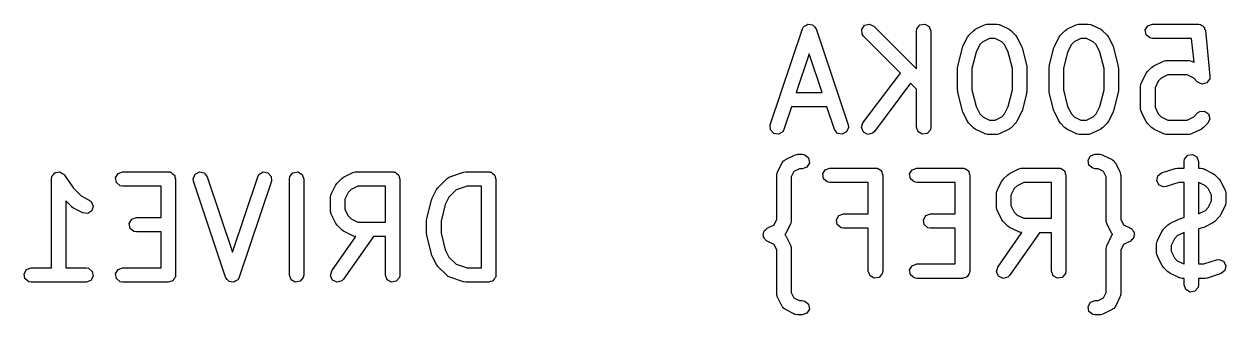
# Model space of a CAD drawing. Extents: x 4.53 to 6.69, y -3.76 to -2.38.
# Drawn here: x 5.9217 to 6.4141, y -2.4985 to -2.3791 of the extents above; entities that cross this region are included whole.
import ezdxf

# ---------------------------------------------------------------- set-up
doc = ezdxf.new("R2010")
doc.units = 0
doc.header["$MEASUREMENT"] = 0
doc.layers.add('BLACK', color=7, linetype='CONTINUOUS')

msp = doc.modelspace()

# ---------------------------------------------------------------- linework, layer by layer
at = {"layer": 'BLACK', "linetype": 'CONTINUOUS'}
for p, q in [((6.22744, -2.42052), (6.24056, -2.38115)), ((6.24056, -2.38115), (6.24105, -2.38024)), ((6.24105, -2.38024), (6.24112, -2.3802)), ((6.24112, -2.3802), (6.24115, -2.38012)), ((6.24115, -2.38012), (6.24198, -2.37968)), ((6.24198, -2.37968), (6.24277, -2.37919)), ((6.24277, -2.37919), (6.24286, -2.3792)), ((6.24286, -2.3792), (6.24293, -2.37916)), ((6.24293, -2.37916), (6.24385, -2.37935)), ((6.24385, -2.37935), (6.24477, -2.37948)), ((6.24477, -2.37948), (6.24483, -2.37955)), ((6.24483, -2.37955), (6.24491, -2.37956)), ((6.24491, -2.37956), (6.24549, -2.3803)), ((6.24549, -2.3803), (6.24611, -2.38099)), ((6.24611, -2.38099), (6.24611, -2.38108)), ((6.24611, -2.38108), (6.24616, -2.38115)), ((6.24616, -2.38115), (6.25929, -2.42052)), ((6.26488, -2.38132), (6.26604, -2.37966)), ((6.26506, -2.38333), (6.26488, -2.38132)), ((6.26604, -2.37966), (6.26799, -2.37914)), ((6.26799, -2.37914), (6.26982, -2.37999)), ((6.26982, -2.37999), (6.28728, -2.39745)), ((6.28728, -2.38208), (6.28746, -2.38107)), ((6.28728, -2.39745), (6.28728, -2.38208)), ((6.28746, -2.38107), (6.28876, -2.37952)), ((6.28876, -2.37952), (6.29075, -2.37917)), ((6.29075, -2.37917), (6.29249, -2.38018)), ((6.29249, -2.38018), (6.29319, -2.38208)), ((6.29319, -2.38208), (6.29319, -2.42145)), ((6.30877, -2.38374), (6.31064, -2.38187)), ((6.31064, -2.38187), (6.31136, -2.38136)), ((6.31136, -2.38136), (6.31141, -2.38131)), ((6.31141, -2.38131), (6.31516, -2.37944)), ((6.31516, -2.37944), (6.31614, -2.37915)), ((6.31614, -2.37915), (6.31631, -2.37919)), ((6.31631, -2.37919), (6.31648, -2.37913)), ((6.31648, -2.37913), (6.32023, -2.37913)), ((6.32023, -2.37913), (6.32124, -2.3793)), ((6.32124, -2.3793), (6.32137, -2.37942)), ((6.32137, -2.37942), (6.32155, -2.37944)), ((6.32155, -2.37944), (6.3253, -2.38131)), ((6.3253, -2.38131), (6.32601, -2.38184)), ((6.32601, -2.38184), (6.32607, -2.38187)), ((6.32607, -2.38187), (6.32794, -2.38374)), ((6.34626, -2.38374), (6.34814, -2.38187)), ((6.34814, -2.38187), (6.34886, -2.38136)), ((6.34886, -2.38136), (6.3489, -2.38131)), ((6.3489, -2.38131), (6.35265, -2.37944)), ((6.35265, -2.37944), (6.35364, -2.37915)), ((6.35364, -2.37915), (6.35381, -2.37919)), ((6.35381, -2.37919), (6.35397, -2.37913)), ((6.35397, -2.37913), (6.35772, -2.37913)), ((6.35772, -2.37913), (6.35873, -2.3793)), ((6.35873, -2.3793), (6.35887, -2.37942)), ((6.35887, -2.37942), (6.35904, -2.37944)), ((6.35904, -2.37944), (6.36279, -2.38131)), ((6.36279, -2.38131), (6.3635, -2.38184)), ((6.3635, -2.38184), (6.36356, -2.38187)), ((6.36356, -2.38187), (6.36544, -2.38374)), ((6.38106, -2.38157), (6.38207, -2.37982)), ((6.38141, -2.38356), (6.38106, -2.38157)), ((6.38207, -2.37982), (6.38397, -2.37913)), ((6.38397, -2.37913), (6.40272, -2.37913)), ((6.40272, -2.37913), (6.40287, -2.37915)), ((6.40287, -2.37915), (6.40294, -2.37913)), ((6.40294, -2.37913), (6.40305, -2.37919)), ((6.40305, -2.37919), (6.40373, -2.3793)), ((6.40373, -2.3793), (6.40421, -2.37971)), ((6.40421, -2.37971), (6.40478, -2.37997)), ((6.40478, -2.37997), (6.40496, -2.38034)), ((6.40496, -2.38034), (6.40528, -2.3806)), ((6.40528, -2.3806), (6.40538, -2.38122)), ((6.40538, -2.38122), (6.40566, -2.38179)), ((6.40566, -2.38179), (6.40753, -2.40053)), ((6.26565, -2.38417), (6.26506, -2.38333)), ((6.28071, -2.39923), (6.26565, -2.38417)), ((6.30634, -2.38826), (6.30821, -2.38451)), ((6.30821, -2.38451), (6.30874, -2.3838)), ((6.30874, -2.3838), (6.30877, -2.38374)), ((6.31328, -2.38758), (6.31177, -2.39061)), ((6.31448, -2.38638), (6.31328, -2.38758)), ((6.31718, -2.38503), (6.31448, -2.38638)), ((6.31953, -2.38503), (6.31718, -2.38503)), ((6.32223, -2.38638), (6.31953, -2.38503)), ((6.32343, -2.38758), (6.32223, -2.38638)), ((6.32494, -2.39061), (6.32343, -2.38758)), ((6.32794, -2.38374), (6.32845, -2.38446)), ((6.32845, -2.38446), (6.32849, -2.38451)), ((6.32849, -2.38451), (6.33037, -2.38826)), ((6.34383, -2.38826), (6.34571, -2.38451)), ((6.34571, -2.38451), (6.34624, -2.3838)), ((6.34624, -2.3838), (6.34626, -2.38374)), ((6.35078, -2.38758), (6.34926, -2.39061)), ((6.35197, -2.38638), (6.35078, -2.38758)), ((6.35467, -2.38503), (6.35197, -2.38638)), ((6.35703, -2.38503), (6.35467, -2.38503)), ((6.35972, -2.38638), (6.35703, -2.38503)), ((6.36092, -2.38758), (6.35972, -2.38638)), ((6.36244, -2.39061), (6.36092, -2.38758)), ((6.36544, -2.38374), (6.36594, -2.38446)), ((6.36594, -2.38446), (6.36599, -2.38451)), ((6.36599, -2.38451), (6.36786, -2.38826)), ((6.38296, -2.38485), (6.38141, -2.38356)), ((6.38397, -2.38503), (6.38296, -2.38485)), ((6.40005, -2.38503), (6.38397, -2.38503)), ((6.40102, -2.3948), (6.40005, -2.38503)), ((6.24336, -2.39142), (6.23809, -2.40725)), ((6.24864, -2.40725), (6.24336, -2.39142)), ((6.30424, -2.39636), (6.30612, -2.38886)), ((6.30612, -2.38886), (6.30632, -2.3884)), ((6.30632, -2.3884), (6.30634, -2.38826)), ((6.31177, -2.39061), (6.31006, -2.39744)), ((6.32665, -2.39744), (6.32494, -2.39061)), ((6.33037, -2.38826), (6.33051, -2.38875)), ((6.33051, -2.38875), (6.33059, -2.38886)), ((6.33059, -2.38886), (6.33247, -2.39636)), ((6.34174, -2.39636), (6.34361, -2.38886)), ((6.34361, -2.38886), (6.34382, -2.3884)), ((6.34382, -2.3884), (6.34383, -2.38826)), ((6.34926, -2.39061), (6.34755, -2.39744)), ((6.36415, -2.39744), (6.36244, -2.39061)), ((6.36786, -2.38826), (6.36801, -2.38875)), ((6.36801, -2.38875), (6.36809, -2.38886)), ((6.36809, -2.38886), (6.36996, -2.39636)), ((6.30415, -2.39708), (6.30425, -2.3965)), ((6.30415, -2.40645), (6.30415, -2.39708)), ((6.30425, -2.3965), (6.30424, -2.39636)), ((6.31006, -2.39744), (6.31006, -2.40609)), ((6.32665, -2.40609), (6.32665, -2.39744)), ((6.33247, -2.39636), (6.33251, -2.39695)), ((6.33251, -2.39695), (6.33256, -2.39708)), ((6.33256, -2.39708), (6.33256, -2.40645)), ((6.34165, -2.39708), (6.34175, -2.3965)), ((6.34165, -2.40645), (6.34165, -2.39708)), ((6.34175, -2.3965), (6.34174, -2.39636)), ((6.34755, -2.39744), (6.34755, -2.40609)), ((6.36415, -2.40609), (6.36415, -2.39744)), ((6.36996, -2.39636), (6.37, -2.39695)), ((6.37, -2.39695), (6.37005, -2.39708)), ((6.37005, -2.39708), (6.37005, -2.40645)), ((6.38188, -2.39874), (6.38376, -2.39686)), ((6.38376, -2.39686), (6.38448, -2.39636)), ((6.38448, -2.39636), (6.38453, -2.39631)), ((6.38453, -2.39631), (6.38827, -2.39444)), ((6.38827, -2.39444), (6.38926, -2.39414)), ((6.38926, -2.39414), (6.38943, -2.39419)), ((6.38943, -2.39419), (6.3896, -2.39412)), ((6.3896, -2.39412), (6.39897, -2.39412)), ((6.39897, -2.39412), (6.39998, -2.3943)), ((6.39998, -2.3943), (6.40011, -2.39442)), ((6.40011, -2.39442), (6.40029, -2.39444)), ((6.40029, -2.39444), (6.40102, -2.3948)), ((6.26537, -2.41968), (6.28071, -2.39923)), ((6.37945, -2.40326), (6.38133, -2.39951)), ((6.38133, -2.39951), (6.38186, -2.3988)), ((6.38186, -2.3988), (6.38188, -2.39874)), ((6.3864, -2.40258), (6.38505, -2.40527)), ((6.38759, -2.40138), (6.3864, -2.40258)), ((6.39029, -2.40003), (6.38759, -2.40138)), ((6.39827, -2.40003), (6.39029, -2.40003)), ((6.40097, -2.40138), (6.39827, -2.40003)), ((6.40251, -2.40292), (6.40097, -2.40138)), ((6.40688, -2.4024), (6.40632, -2.40322)), ((6.40745, -2.40159), (6.40688, -2.4024)), ((6.40745, -2.40156), (6.40744, -2.40157)), ((6.40744, -2.40157), (6.40745, -2.40159)), ((6.40753, -2.40053), (6.40745, -2.40156)), ((6.23809, -2.40725), (6.24864, -2.40725)), ((6.28493, -2.40345), (6.2701, -2.42322)), ((6.28728, -2.4058), (6.28493, -2.40345)), ((6.28728, -2.42145), (6.28728, -2.4058)), ((6.3042, -2.40658), (6.30415, -2.40645)), ((6.30424, -2.40717), (6.3042, -2.40658)), ((6.30612, -2.41467), (6.30424, -2.40717)), ((6.31006, -2.40609), (6.31177, -2.41292)), ((6.32494, -2.41292), (6.32665, -2.40609)), ((6.33247, -2.40717), (6.33059, -2.41467)), ((6.33256, -2.40645), (6.33245, -2.40703)), ((6.33245, -2.40703), (6.33247, -2.40717)), ((6.34169, -2.40658), (6.34165, -2.40645)), ((6.34174, -2.40717), (6.34169, -2.40658)), ((6.34361, -2.41467), (6.34174, -2.40717)), ((6.34755, -2.40609), (6.34926, -2.41292)), ((6.36244, -2.41292), (6.36415, -2.40609)), ((6.36996, -2.40717), (6.36809, -2.41467)), ((6.37005, -2.40645), (6.36995, -2.40703)), ((6.36995, -2.40703), (6.36996, -2.40717)), ((6.37914, -2.40458), (6.37932, -2.40357)), ((6.37914, -2.41395), (6.37914, -2.40458)), ((6.37932, -2.40357), (6.37943, -2.40343)), ((6.37943, -2.40343), (6.37945, -2.40326)), ((6.38505, -2.40527), (6.38505, -2.41325)), ((6.40252, -2.40292), (6.40251, -2.40292)), ((6.40253, -2.40294), (6.40252, -2.40292)), ((6.40344, -2.40335), (6.40253, -2.40294)), ((6.40434, -2.40377), (6.40344, -2.40335)), ((6.40435, -2.40376), (6.40434, -2.40377)), ((6.40437, -2.40377), (6.40435, -2.40376)), ((6.40533, -2.4035), (6.40437, -2.40377)), ((6.40629, -2.40325), (6.40533, -2.4035)), ((6.4063, -2.40323), (6.40629, -2.40325)), ((6.40632, -2.40322), (6.4063, -2.40323)), ((6.23612, -2.41315), (6.23304, -2.42238)), ((6.25061, -2.41315), (6.23612, -2.41315)), ((6.25369, -2.42238), (6.25061, -2.41315)), ((6.30619, -2.41478), (6.30612, -2.41467)), ((6.30634, -2.41527), (6.30619, -2.41478)), ((6.30821, -2.41902), (6.30634, -2.41527)), ((6.31177, -2.41292), (6.31328, -2.41595)), ((6.31328, -2.41595), (6.31448, -2.41715)), ((6.31448, -2.41715), (6.31718, -2.4185)), ((6.31953, -2.4185), (6.32223, -2.41715)), ((6.32223, -2.41715), (6.32343, -2.41595)), ((6.32343, -2.41595), (6.32494, -2.41292)), ((6.33037, -2.41527), (6.32849, -2.41902)), ((6.33038, -2.41513), (6.33037, -2.41527)), ((6.33059, -2.41467), (6.33038, -2.41513)), ((6.34369, -2.41478), (6.34361, -2.41467)), ((6.34383, -2.41527), (6.34369, -2.41478)), ((6.34571, -2.41902), (6.34383, -2.41527)), ((6.34926, -2.41292), (6.35078, -2.41595)), ((6.35078, -2.41595), (6.35197, -2.41715)), ((6.35197, -2.41715), (6.35467, -2.4185)), ((6.35703, -2.4185), (6.35972, -2.41715)), ((6.35972, -2.41715), (6.36092, -2.41595)), ((6.36092, -2.41595), (6.36244, -2.41292)), ((6.36786, -2.41527), (6.36599, -2.41902)), ((6.36788, -2.41513), (6.36786, -2.41527)), ((6.36809, -2.41467), (6.36788, -2.41513)), ((6.3792, -2.41412), (6.37914, -2.41395)), ((6.37916, -2.41429), (6.3792, -2.41412)), ((6.37945, -2.41527), (6.37916, -2.41429)), ((6.38133, -2.41902), (6.37945, -2.41527)), ((6.38505, -2.41325), (6.3864, -2.41595)), ((6.3864, -2.41595), (6.38759, -2.41715)), ((6.38759, -2.41715), (6.39029, -2.4185)), ((6.39827, -2.4185), (6.40097, -2.41715)), ((6.40097, -2.41715), (6.40251, -2.41561)), ((6.40251, -2.41561), (6.40335, -2.41502)), ((6.40335, -2.41502), (6.40536, -2.41485)), ((6.40536, -2.41485), (6.40701, -2.41601)), ((6.40701, -2.41601), (6.40753, -2.41796)), ((6.22749, -2.42253), (6.22744, -2.42052)), ((6.22883, -2.42405), (6.22749, -2.42253)), ((6.23304, -2.42238), (6.23255, -2.42329)), ((6.25494, -2.42397), (6.25369, -2.42238)), ((6.25944, -2.42153), (6.2587, -2.42341)), ((6.25929, -2.42052), (6.25944, -2.42153)), ((6.26479, -2.42161), (6.26537, -2.41968)), ((6.26558, -2.42347), (6.26479, -2.42161)), ((6.28797, -2.42335), (6.28728, -2.42145)), ((6.29301, -2.42246), (6.29171, -2.42401)), ((6.29319, -2.42145), (6.29301, -2.42246)), ((6.30826, -2.41906), (6.30821, -2.41902)), ((6.30877, -2.41979), (6.30826, -2.41906)), ((6.31064, -2.42166), (6.30877, -2.41979)), ((6.3107, -2.42169), (6.31064, -2.42166)), ((6.31141, -2.42222), (6.3107, -2.42169)), ((6.31516, -2.42409), (6.31141, -2.42222)), ((6.31718, -2.4185), (6.31953, -2.4185)), ((6.3253, -2.42222), (6.32155, -2.42409)), ((6.32534, -2.42217), (6.3253, -2.42222)), ((6.32607, -2.42166), (6.32534, -2.42217)), ((6.32794, -2.41979), (6.32607, -2.42166)), ((6.32797, -2.41973), (6.32794, -2.41979)), ((6.32849, -2.41902), (6.32797, -2.41973)), ((6.34576, -2.41906), (6.34571, -2.41902)), ((6.34626, -2.41979), (6.34576, -2.41906)), ((6.34814, -2.42166), (6.34626, -2.41979)), ((6.3482, -2.42169), (6.34814, -2.42166)), ((6.3489, -2.42222), (6.3482, -2.42169)), ((6.35265, -2.42409), (6.3489, -2.42222)), ((6.35467, -2.4185), (6.35703, -2.4185)), ((6.36279, -2.42222), (6.35904, -2.42409)), ((6.36284, -2.42217), (6.36279, -2.42222)), ((6.36356, -2.42166), (6.36284, -2.42217)), ((6.36544, -2.41979), (6.36356, -2.42166)), ((6.36546, -2.41973), (6.36544, -2.41979)), ((6.36599, -2.41902), (6.36546, -2.41973)), ((6.38138, -2.41906), (6.38133, -2.41902)), ((6.38188, -2.41979), (6.38138, -2.41906)), ((6.38376, -2.42166), (6.38188, -2.41979)), ((6.38382, -2.42169), (6.38376, -2.42166)), ((6.38453, -2.42222), (6.38382, -2.42169)), ((6.38827, -2.42409), (6.38453, -2.42222)), ((6.39029, -2.4185), (6.39827, -2.4185)), ((6.40404, -2.42222), (6.40029, -2.42409)), ((6.40408, -2.42217), (6.40404, -2.42222)), ((6.40481, -2.42166), (6.40408, -2.42217)), ((6.40668, -2.41979), (6.40481, -2.42166)), ((6.40753, -2.41796), (6.40668, -2.41979)), ((6.23083, -2.42434), (6.22883, -2.42405)), ((6.23255, -2.42329), (6.23083, -2.42434)), ((6.25692, -2.42437), (6.25494, -2.42397)), ((6.2587, -2.42341), (6.25692, -2.42437)), ((6.26738, -2.42438), (6.26558, -2.42347)), ((6.26935, -2.42392), (6.26738, -2.42438)), ((6.2701, -2.42322), (6.26935, -2.42392)), ((6.28972, -2.42436), (6.28797, -2.42335)), ((6.29171, -2.42401), (6.28972, -2.42436)), ((6.31533, -2.42411), (6.31516, -2.42409)), ((6.31547, -2.42422), (6.31533, -2.42411)), ((6.31648, -2.4244), (6.31547, -2.42422)), ((6.32023, -2.4244), (6.31648, -2.4244)), ((6.32039, -2.42434), (6.32023, -2.4244)), ((6.32057, -2.42438), (6.32039, -2.42434)), ((6.32155, -2.42409), (6.32057, -2.42438)), ((6.35283, -2.42411), (6.35265, -2.42409)), ((6.35296, -2.42422), (6.35283, -2.42411)), ((6.35397, -2.4244), (6.35296, -2.42422)), ((6.35772, -2.4244), (6.35397, -2.4244)), ((6.35789, -2.42434), (6.35772, -2.4244)), ((6.35806, -2.42438), (6.35789, -2.42434)), ((6.35904, -2.42409), (6.35806, -2.42438)), ((6.38845, -2.42411), (6.38827, -2.42409)), ((6.38859, -2.42422), (6.38845, -2.42411)), ((6.3896, -2.4244), (6.38859, -2.42422)), ((6.39897, -2.4244), (6.3896, -2.4244)), ((6.39913, -2.42434), (6.39897, -2.4244)), ((6.39931, -2.42438), (6.39913, -2.42434)), ((6.40029, -2.42409), (6.39931, -2.42438)), ((6.23041, -2.43981), (6.23229, -2.43606)), ((6.23229, -2.43606), (6.2329, -2.43524)), ((6.2329, -2.43524), (6.2333, -2.43506)), ((6.2333, -2.43506), (6.23361, -2.43474)), ((6.23361, -2.43474), (6.23736, -2.43287)), ((6.23736, -2.43287), (6.23834, -2.43258)), ((6.23834, -2.43258), (6.23851, -2.43262)), ((6.23851, -2.43262), (6.23868, -2.43256)), ((6.23868, -2.43256), (6.24055, -2.43256)), ((6.24055, -2.43256), (6.24156, -2.43274)), ((6.24156, -2.43274), (6.24311, -2.43403)), ((6.24346, -2.43602), (6.24245, -2.43777)), ((6.24311, -2.43403), (6.24346, -2.43602)), ((6.35763, -2.435), (6.35864, -2.43325)), ((6.35798, -2.43699), (6.35763, -2.435)), ((6.35953, -2.43828), (6.35798, -2.43699)), ((6.35864, -2.43325), (6.36054, -2.43256)), ((6.36054, -2.43256), (6.36241, -2.43256)), ((6.36241, -2.43256), (6.36342, -2.43274)), ((6.36342, -2.43274), (6.36356, -2.43285)), ((6.36356, -2.43285), (6.36373, -2.43287)), ((6.36373, -2.43287), (6.36748, -2.43474)), ((6.36748, -2.43474), (6.3683, -2.43535)), ((6.3683, -2.43535), (6.36848, -2.43576)), ((6.36848, -2.43576), (6.3688, -2.43606)), ((6.3688, -2.43606), (6.37068, -2.43981)), ((6.39695, -2.43551), (6.39713, -2.4345)), ((6.39695, -2.43818), (6.39695, -2.43551)), ((6.39713, -2.4345), (6.39843, -2.43295)), ((6.39843, -2.43295), (6.40042, -2.4326)), ((6.40042, -2.4326), (6.40217, -2.43361)), ((6.40217, -2.43361), (6.40286, -2.43551)), ((6.40286, -2.43551), (6.40286, -2.43818)), ((5.93291, -2.44271), (5.93309, -2.4417)), ((5.93309, -2.4417), (5.9332, -2.44157)), ((5.9332, -2.44157), (5.93322, -2.4414)), ((5.93322, -2.4414), (5.93384, -2.44081)), ((5.93384, -2.44081), (5.93439, -2.44015)), ((5.93439, -2.44015), (5.93456, -2.44012)), ((5.93456, -2.44012), (5.93468, -2.44001)), ((5.93468, -2.44001), (5.93553, -2.43995)), ((5.93553, -2.43995), (5.93638, -2.4398)), ((5.93638, -2.4398), (5.93652, -2.43989)), ((5.93652, -2.43989), (5.93669, -2.43988)), ((5.93669, -2.43988), (5.93738, -2.44038)), ((5.93738, -2.44038), (5.93813, -2.44081)), ((5.93813, -2.44081), (5.93818, -2.44097)), ((5.93818, -2.44097), (5.93832, -2.44107)), ((5.93832, -2.44107), (5.94191, -2.44645)), ((5.9592, -2.4422), (5.96021, -2.44045)), ((5.95955, -2.44419), (5.9592, -2.4422)), ((5.96021, -2.44045), (5.96211, -2.43976)), ((5.96211, -2.43976), (5.98086, -2.43976)), ((5.98086, -2.43976), (5.98124, -2.43982)), ((5.98124, -2.43982), (5.98137, -2.4398)), ((5.98137, -2.4398), (5.98148, -2.43987)), ((5.98148, -2.43987), (5.98187, -2.43993)), ((5.98187, -2.43993), (5.98246, -2.44043)), ((5.98246, -2.44043), (5.98312, -2.44081)), ((5.98312, -2.44081), (5.98321, -2.44106)), ((5.98321, -2.44106), (5.98342, -2.44123)), ((5.98342, -2.44123), (5.98355, -2.44199)), ((5.98355, -2.44199), (5.98381, -2.44271)), ((5.99103, -2.44263), (5.99177, -2.44075)), ((5.99177, -2.44075), (5.99355, -2.43979)), ((5.99355, -2.43979), (5.99553, -2.44019)), ((5.99553, -2.44019), (5.99678, -2.44178)), ((5.99678, -2.44178), (6.00711, -2.47274)), ((6.00711, -2.47274), (6.01743, -2.44178)), ((6.01743, -2.44178), (6.01792, -2.44087)), ((6.01792, -2.44087), (6.01964, -2.43982)), ((6.01964, -2.43982), (6.02163, -2.44011)), ((6.02163, -2.44011), (6.02297, -2.44162)), ((6.02297, -2.44162), (6.02303, -2.44364)), ((6.0304, -2.44271), (6.03058, -2.4417)), ((6.03058, -2.4417), (6.03188, -2.44015)), ((6.03188, -2.44015), (6.03386, -2.4398)), ((6.03386, -2.4398), (6.03561, -2.44081)), ((6.03561, -2.44081), (6.0363, -2.44271)), ((6.05189, -2.4425), (6.05261, -2.44199)), ((6.05261, -2.44199), (6.05265, -2.44194)), ((6.05265, -2.44194), (6.0564, -2.44007)), ((6.0564, -2.44007), (6.05739, -2.43978)), ((6.05739, -2.43978), (6.05756, -2.43982)), ((6.05756, -2.43982), (6.05772, -2.43976)), ((6.05772, -2.43976), (6.07272, -2.43976)), ((6.07272, -2.43976), (6.07311, -2.43982)), ((6.07311, -2.43982), (6.07323, -2.4398)), ((6.07323, -2.4398), (6.07335, -2.43987)), ((6.07335, -2.43987), (6.07373, -2.43993)), ((6.07373, -2.43993), (6.07432, -2.44043)), ((6.07432, -2.44043), (6.07498, -2.44081)), ((6.07498, -2.44081), (6.07508, -2.44106)), ((6.07508, -2.44106), (6.07528, -2.44123)), ((6.07528, -2.44123), (6.07541, -2.44199)), ((6.07541, -2.44199), (6.07567, -2.44271)), ((6.09501, -2.4425), (6.09585, -2.44191)), ((6.09585, -2.44191), (6.09602, -2.44189)), ((6.09602, -2.44189), (6.09616, -2.44178)), ((6.09616, -2.44178), (6.10178, -2.43991)), ((6.10178, -2.43991), (6.10266, -2.43978)), ((6.10266, -2.43978), (6.10272, -2.43976)), ((6.10272, -2.43976), (6.11209, -2.43976)), ((6.11209, -2.43976), (6.11248, -2.43982)), ((6.11248, -2.43982), (6.1126, -2.4398)), ((6.1126, -2.4398), (6.11272, -2.43987)), ((6.11272, -2.43987), (6.1131, -2.43993)), ((6.1131, -2.43993), (6.11369, -2.44043)), ((6.11369, -2.44043), (6.11435, -2.44081)), ((6.11435, -2.44081), (6.11445, -2.44106)), ((6.11445, -2.44106), (6.11465, -2.44123)), ((6.11465, -2.44123), (6.11478, -2.44199)), ((6.11478, -2.44199), (6.11504, -2.44271)), ((6.2301, -2.44113), (6.23028, -2.44012)), ((6.2301, -2.45919), (6.2301, -2.44113)), ((6.23028, -2.44012), (6.23039, -2.43999)), ((6.23039, -2.43999), (6.23041, -2.43981)), ((6.23713, -2.43959), (6.236, -2.44183)), ((6.236, -2.44183), (6.236, -2.45988)), ((6.23937, -2.43846), (6.23713, -2.43959)), ((6.24055, -2.43846), (6.23937, -2.43846)), ((6.24245, -2.43777), (6.24055, -2.43846)), ((6.24889, -2.44062), (6.2499, -2.43887)), ((6.24924, -2.44261), (6.24889, -2.44062)), ((6.2499, -2.43887), (6.2518, -2.43818)), ((6.2518, -2.43818), (6.27055, -2.43818)), ((6.27055, -2.43818), (6.27093, -2.43825)), ((6.27093, -2.43825), (6.27106, -2.43823)), ((6.27106, -2.43823), (6.27117, -2.43829)), ((6.27117, -2.43829), (6.27156, -2.43836)), ((6.27156, -2.43836), (6.27215, -2.43885)), ((6.27215, -2.43885), (6.27281, -2.43924)), ((6.27281, -2.43924), (6.2729, -2.43949)), ((6.2729, -2.43949), (6.2731, -2.43966)), ((6.2731, -2.43966), (6.27324, -2.44041)), ((6.27324, -2.44041), (6.2735, -2.44113)), ((6.2735, -2.44113), (6.2735, -2.4805)), ((6.28451, -2.44062), (6.28552, -2.43887)), ((6.28486, -2.44261), (6.28451, -2.44062)), ((6.28552, -2.43887), (6.28742, -2.43818)), ((6.28742, -2.43818), (6.30617, -2.43818)), ((6.30617, -2.43818), (6.30655, -2.43825)), ((6.30655, -2.43825), (6.30668, -2.43823)), ((6.30668, -2.43823), (6.30679, -2.43829)), ((6.30679, -2.43829), (6.30718, -2.43836)), ((6.30718, -2.43836), (6.30777, -2.43885)), ((6.30777, -2.43885), (6.30843, -2.43924)), ((6.30843, -2.43924), (6.30852, -2.43949)), ((6.30852, -2.43949), (6.30873, -2.43966)), ((6.30873, -2.43966), (6.30886, -2.44041)), ((6.30886, -2.44041), (6.30912, -2.44113)), ((6.30912, -2.44113), (6.30912, -2.4805)), ((6.32283, -2.4428), (6.3247, -2.44092)), ((6.3247, -2.44092), (6.32543, -2.44042)), ((6.32543, -2.44042), (6.32547, -2.44037)), ((6.32547, -2.44037), (6.32922, -2.43849)), ((6.32922, -2.43849), (6.3302, -2.4382)), ((6.3302, -2.4382), (6.33037, -2.43824)), ((6.33037, -2.43824), (6.33054, -2.43818)), ((6.33054, -2.43818), (6.34554, -2.43818)), ((6.34554, -2.43818), (6.34592, -2.43825)), ((6.34592, -2.43825), (6.34605, -2.43823)), ((6.34605, -2.43823), (6.34616, -2.43829)), ((6.34616, -2.43829), (6.34655, -2.43836)), ((6.34655, -2.43836), (6.34714, -2.43885)), ((6.34714, -2.43885), (6.3478, -2.43924)), ((6.3478, -2.43924), (6.34789, -2.43949)), ((6.34789, -2.43949), (6.3481, -2.43966)), ((6.3481, -2.43966), (6.34823, -2.44041)), ((6.34823, -2.44041), (6.34849, -2.44113)), ((6.34849, -2.44113), (6.34849, -2.4805)), ((6.36054, -2.43846), (6.35953, -2.43828)), ((6.36171, -2.43846), (6.36054, -2.43846)), ((6.36396, -2.43959), (6.36171, -2.43846)), ((6.36508, -2.44183), (6.36396, -2.43959)), ((6.36508, -2.45988), (6.36508, -2.44183)), ((6.37068, -2.43981), (6.37097, -2.4408)), ((6.37097, -2.4408), (6.37093, -2.44097)), ((6.37093, -2.44097), (6.37099, -2.44113)), ((6.37099, -2.44113), (6.37099, -2.45919)), ((6.38574, -2.44344), (6.38614, -2.44146)), ((6.38614, -2.44146), (6.38772, -2.44021)), ((6.38772, -2.44021), (6.39335, -2.43833)), ((6.39335, -2.43833), (6.39422, -2.4382)), ((6.39422, -2.4382), (6.39428, -2.43818)), ((6.39428, -2.43818), (6.39695, -2.43818)), ((6.40286, -2.43818), (6.40366, -2.43818)), ((6.40366, -2.43818), (6.40467, -2.43836)), ((6.40467, -2.43836), (6.4048, -2.43847)), ((6.4048, -2.43847), (6.40498, -2.43849)), ((6.40498, -2.43849), (6.40873, -2.44037)), ((6.40873, -2.44037), (6.40943, -2.44089)), ((6.40943, -2.44089), (6.40949, -2.44092)), ((6.40949, -2.44092), (6.41137, -2.4428)), ((5.93291, -2.47913), (5.93291, -2.44271)), ((5.94191, -2.44645), (5.94511, -2.44966)), ((5.9611, -2.44548), (5.95955, -2.44419)), ((5.96211, -2.44566), (5.9611, -2.44548)), ((5.97791, -2.44566), (5.96211, -2.44566)), ((5.97791, -2.4585), (5.97791, -2.44566)), ((5.98381, -2.44271), (5.98381, -2.48208)), ((5.99118, -2.44364), (5.99103, -2.44263)), ((6.0043, -2.48301), (5.99118, -2.44364)), ((6.02303, -2.44364), (6.00991, -2.48301)), ((6.0304, -2.48208), (6.0304, -2.44271)), ((6.0363, -2.44271), (6.0363, -2.48208)), ((6.04758, -2.44889), (6.04946, -2.44514)), ((6.04946, -2.44514), (6.04998, -2.44443)), ((6.04998, -2.44443), (6.05001, -2.44437)), ((6.05001, -2.44437), (6.05189, -2.4425)), ((6.05572, -2.44701), (6.05453, -2.44821)), ((6.05842, -2.44566), (6.05572, -2.44701)), ((6.06977, -2.44566), (6.05842, -2.44566)), ((6.06977, -2.46038), (6.06977, -2.44566)), ((6.07567, -2.44271), (6.07567, -2.48208)), ((6.08883, -2.45076), (6.0907, -2.44701)), ((6.0907, -2.44701), (6.09123, -2.4463)), ((6.09123, -2.4463), (6.09126, -2.44625)), ((6.09126, -2.44625), (6.09501, -2.4425)), ((6.09869, -2.44716), (6.09577, -2.45008)), ((6.1032, -2.44566), (6.09869, -2.44716)), ((6.10914, -2.44566), (6.1032, -2.44566)), ((6.10914, -2.47913), (6.10914, -2.44566)), ((6.11504, -2.44271), (6.11504, -2.48208)), ((6.25079, -2.44391), (6.24924, -2.44261)), ((6.2518, -2.44409), (6.25079, -2.44391)), ((6.26759, -2.44409), (6.2518, -2.44409)), ((6.26759, -2.45693), (6.26759, -2.44409)), ((6.28641, -2.44391), (6.28486, -2.44261)), ((6.28742, -2.44409), (6.28641, -2.44391)), ((6.30322, -2.44409), (6.28742, -2.44409)), ((6.30322, -2.45693), (6.30322, -2.44409)), ((6.3204, -2.44731), (6.32227, -2.44356)), ((6.32227, -2.44356), (6.3228, -2.44285)), ((6.3228, -2.44285), (6.32283, -2.4428)), ((6.32734, -2.44663), (6.32599, -2.44933)), ((6.32854, -2.44544), (6.32734, -2.44663)), ((6.33124, -2.44409), (6.32854, -2.44544)), ((6.34259, -2.44409), (6.33124, -2.44409)), ((6.34259, -2.4588), (6.34259, -2.44409)), ((6.3867, -2.44522), (6.38574, -2.44344)), ((6.38858, -2.44596), (6.3867, -2.44522)), ((6.38959, -2.44581), (6.38858, -2.44596)), ((6.39476, -2.44409), (6.38959, -2.44581)), ((6.39695, -2.44409), (6.39476, -2.44409)), ((6.39695, -2.45851), (6.39695, -2.44409)), ((6.40296, -2.44409), (6.40286, -2.44409)), ((6.40286, -2.44409), (6.40286, -2.45698)), ((6.40566, -2.44544), (6.40296, -2.44409)), ((6.40685, -2.44663), (6.40566, -2.44544)), ((6.4082, -2.44933), (6.40685, -2.44663)), ((6.41137, -2.4428), (6.41187, -2.44352)), ((6.41187, -2.44352), (6.41192, -2.44356)), ((6.41192, -2.44356), (6.4138, -2.44731)), ((5.94128, -2.45417), (5.93882, -2.45171)), ((5.93882, -2.45171), (5.93882, -2.47913)), ((5.94511, -2.44966), (5.94843, -2.45132)), ((5.94843, -2.45132), (5.94926, -2.45193)), ((5.94926, -2.45193), (5.95006, -2.45378)), ((6.04727, -2.45021), (6.04745, -2.4492)), ((6.04727, -2.45583), (6.04727, -2.45021)), ((6.04745, -2.4492), (6.04756, -2.44906)), ((6.04756, -2.44906), (6.04758, -2.44889)), ((6.05453, -2.44821), (6.05318, -2.45091)), ((6.05318, -2.45091), (6.05318, -2.45514)), ((6.08673, -2.45887), (6.08861, -2.45137)), ((6.08861, -2.45137), (6.08881, -2.4509)), ((6.08881, -2.4509), (6.08883, -2.45076)), ((6.09577, -2.45008), (6.09426, -2.45311)), ((6.32009, -2.44863), (6.32027, -2.44762)), ((6.32009, -2.45426), (6.32009, -2.44863)), ((6.32027, -2.44762), (6.32038, -2.44749)), ((6.32038, -2.44749), (6.3204, -2.44731)), ((6.32599, -2.44933), (6.32599, -2.45356)), ((6.40685, -2.45438), (6.4082, -2.45169)), ((6.4082, -2.45169), (6.4082, -2.44933)), ((6.4138, -2.44731), (6.41409, -2.4483)), ((6.41409, -2.4483), (6.41405, -2.44847)), ((6.41405, -2.44847), (6.41411, -2.44863)), ((6.41411, -2.44863), (6.41411, -2.45238)), ((5.94133, -2.4542), (5.94128, -2.45417)), ((5.94204, -2.45472), (5.94133, -2.4542)), ((5.94579, -2.4566), (5.94204, -2.45472)), ((5.9478, -2.45683), (5.94579, -2.4566)), ((5.94948, -2.45572), (5.9478, -2.45683)), ((5.95006, -2.45378), (5.94948, -2.45572)), ((6.04733, -2.456), (6.04727, -2.45583)), ((6.04729, -2.45617), (6.04733, -2.456)), ((6.04758, -2.45715), (6.04729, -2.45617)), ((6.05318, -2.45514), (6.05453, -2.45783)), ((6.09426, -2.45311), (6.09255, -2.45995)), ((6.25553, -2.45762), (6.25742, -2.45693)), ((6.25742, -2.45693), (6.26759, -2.45693)), ((6.29115, -2.45762), (6.29304, -2.45693)), ((6.29304, -2.45693), (6.30322, -2.45693)), ((6.32015, -2.45442), (6.32009, -2.45426)), ((6.32011, -2.4546), (6.32015, -2.45442)), ((6.3204, -2.45558), (6.32011, -2.4546)), ((6.32227, -2.45933), (6.3204, -2.45558)), ((6.32599, -2.45356), (6.32734, -2.45626)), ((6.32734, -2.45626), (6.32854, -2.45746)), ((6.40286, -2.45698), (6.40566, -2.45558)), ((6.40566, -2.45558), (6.40685, -2.45438)), ((6.4138, -2.4537), (6.41192, -2.45745)), ((6.41382, -2.45353), (6.4138, -2.4537)), ((6.41393, -2.45339), (6.41382, -2.45353)), ((6.41411, -2.45238), (6.41393, -2.45339)), ((5.96483, -2.46094), (5.96584, -2.4592)), ((5.96518, -2.46293), (5.96483, -2.46094)), ((5.96584, -2.4592), (5.96774, -2.4585)), ((5.96774, -2.4585), (5.97791, -2.4585)), ((6.04946, -2.4609), (6.04758, -2.45715)), ((6.04951, -2.46095), (6.04946, -2.4609)), ((6.05001, -2.46167), (6.04951, -2.46095)), ((6.05189, -2.46354), (6.05001, -2.46167)), ((6.05453, -2.45783), (6.05572, -2.45903)), ((6.05572, -2.45903), (6.05842, -2.46038)), ((6.05842, -2.46038), (6.06977, -2.46038)), ((6.08664, -2.45958), (6.08674, -2.459)), ((6.08664, -2.46521), (6.08664, -2.45958)), ((6.08674, -2.459), (6.08673, -2.45887)), ((6.09255, -2.45995), (6.09255, -2.46484)), ((6.22611, -2.46287), (6.22898, -2.46143)), ((6.22898, -2.46143), (6.2301, -2.45919)), ((6.23569, -2.4612), (6.23382, -2.46495)), ((6.23571, -2.46103), (6.23569, -2.4612)), ((6.23583, -2.46089), (6.23571, -2.46103)), ((6.236, -2.45988), (6.23583, -2.46089)), ((6.25452, -2.45937), (6.25553, -2.45762)), ((6.25487, -2.46136), (6.25452, -2.45937)), ((6.25641, -2.46266), (6.25487, -2.46136)), ((6.29014, -2.45937), (6.29115, -2.45762)), ((6.29049, -2.46136), (6.29014, -2.45937)), ((6.29203, -2.46266), (6.29049, -2.46136)), ((6.32232, -2.45937), (6.32227, -2.45933)), ((6.32283, -2.4601), (6.32232, -2.45937)), ((6.3247, -2.46197), (6.32283, -2.4601)), ((6.32476, -2.462), (6.3247, -2.46197)), ((6.32854, -2.45746), (6.33124, -2.4588)), ((6.33124, -2.4588), (6.34259, -2.4588)), ((6.36514, -2.46005), (6.36508, -2.45988)), ((6.3651, -2.46022), (6.36514, -2.46005)), ((6.36539, -2.4612), (6.3651, -2.46022)), ((6.36727, -2.46495), (6.36539, -2.4612)), ((6.37099, -2.45919), (6.37211, -2.46143)), ((6.37211, -2.46143), (6.37498, -2.46287)), ((6.38844, -2.46342), (6.39032, -2.46154)), ((6.39032, -2.46154), (6.39104, -2.46104)), ((6.39104, -2.46104), (6.39109, -2.46099)), ((6.39109, -2.46099), (6.39484, -2.45912)), ((6.39484, -2.45912), (6.39532, -2.45897)), ((6.39532, -2.45897), (6.39544, -2.45889)), ((6.39544, -2.45889), (6.39695, -2.45851)), ((6.40873, -2.46065), (6.40498, -2.46252)), ((6.40877, -2.4606), (6.40873, -2.46065)), ((6.40949, -2.4601), (6.40877, -2.4606)), ((6.41137, -2.45822), (6.40949, -2.4601)), ((6.4114, -2.45816), (6.41137, -2.45822)), ((6.41192, -2.45745), (6.4114, -2.45816)), ((5.96673, -2.46423), (5.96518, -2.46293)), ((5.96774, -2.46441), (5.96673, -2.46423)), ((5.97791, -2.46441), (5.96774, -2.46441)), ((5.97791, -2.47913), (5.97791, -2.46441)), ((6.04781, -2.48039), (6.05768, -2.46628)), ((6.05194, -2.46357), (6.05189, -2.46354)), ((6.05265, -2.4641), (6.05194, -2.46357)), ((6.06489, -2.46628), (6.05264, -2.48377)), ((6.0564, -2.46597), (6.05265, -2.4641)), ((6.05658, -2.46599), (6.0564, -2.46597)), ((6.05671, -2.46611), (6.05658, -2.46599)), ((6.05768, -2.46628), (6.05671, -2.46611)), ((6.06977, -2.46628), (6.06489, -2.46628)), ((6.06977, -2.48208), (6.06977, -2.46628)), ((6.08669, -2.46533), (6.08664, -2.46521)), ((6.08673, -2.46592), (6.08669, -2.46533)), ((6.08861, -2.47342), (6.08673, -2.46592)), ((6.09255, -2.46484), (6.09426, -2.47168)), ((6.22448, -2.46568), (6.22468, -2.46502)), ((6.22462, -2.466), (6.22448, -2.46568)), ((6.2246, -2.46635), (6.22462, -2.466)), ((6.22501, -2.4669), (6.2246, -2.46635)), ((6.22468, -2.46502), (6.22472, -2.46433)), ((6.22472, -2.46433), (6.22496, -2.46408)), ((6.22496, -2.46408), (6.22506, -2.46375)), ((6.22528, -2.46754), (6.22501, -2.4669)), ((6.22506, -2.46375), (6.22563, -2.46337)), ((6.22563, -2.46337), (6.22611, -2.46287)), ((6.23382, -2.46495), (6.2334, -2.46552)), ((6.2334, -2.46552), (6.2335, -2.46576)), ((6.2335, -2.46576), (6.23382, -2.46606)), ((6.23382, -2.46606), (6.23569, -2.46981)), ((6.25742, -2.46284), (6.25641, -2.46266)), ((6.26759, -2.46284), (6.25742, -2.46284)), ((6.26759, -2.4805), (6.26759, -2.46284)), ((6.29304, -2.46284), (6.29203, -2.46266)), ((6.30322, -2.46284), (6.29304, -2.46284)), ((6.30322, -2.47755), (6.30322, -2.46284)), ((6.32062, -2.47881), (6.3305, -2.4647)), ((6.32547, -2.46252), (6.32476, -2.462)), ((6.3377, -2.46471), (6.32546, -2.4822)), ((6.32922, -2.4644), (6.32547, -2.46252)), ((6.32939, -2.46442), (6.32922, -2.4644)), ((6.32953, -2.46453), (6.32939, -2.46442)), ((6.3305, -2.4647), (6.32953, -2.46453)), ((6.34259, -2.46471), (6.3377, -2.46471)), ((6.34259, -2.4805), (6.34259, -2.46471)), ((6.36539, -2.46981), (6.36727, -2.46606)), ((6.36759, -2.46526), (6.36727, -2.46495)), ((6.36727, -2.46606), (6.36769, -2.46549)), ((6.36769, -2.46549), (6.36759, -2.46526)), ((6.37498, -2.46287), (6.37519, -2.46302)), ((6.37519, -2.46302), (6.37529, -2.46304)), ((6.37529, -2.46304), (6.37537, -2.46315)), ((6.37537, -2.46315), (6.3758, -2.46348)), ((6.3758, -2.46348), (6.37608, -2.46411)), ((6.37608, -2.46411), (6.37649, -2.46466)), ((6.37637, -2.46668), (6.37613, -2.46693)), ((6.37641, -2.46599), (6.37637, -2.46668)), ((6.37661, -2.46533), (6.37641, -2.46599)), ((6.37649, -2.46466), (6.37647, -2.46501)), ((6.37647, -2.46501), (6.37661, -2.46533)), ((6.38602, -2.46794), (6.38789, -2.46419)), ((6.38789, -2.46419), (6.38842, -2.46348)), ((6.38842, -2.46348), (6.38844, -2.46342)), ((6.39416, -2.46606), (6.39296, -2.46726)), ((6.39695, -2.46466), (6.39416, -2.46606)), ((6.39695, -2.47755), (6.39695, -2.46466)), ((6.40437, -2.46275), (6.40286, -2.46313)), ((6.40286, -2.46313), (6.40286, -2.47755)), ((6.40449, -2.46267), (6.40437, -2.46275)), ((6.40498, -2.46252), (6.40449, -2.46267)), ((6.09426, -2.47168), (6.09577, -2.47471)), ((6.22572, -2.46786), (6.22528, -2.46754)), ((6.2258, -2.46797), (6.22572, -2.46786)), ((6.2259, -2.46799), (6.2258, -2.46797)), ((6.22611, -2.46815), (6.2259, -2.46799)), ((6.22898, -2.46958), (6.22611, -2.46815)), ((6.2301, -2.47183), (6.22898, -2.46958)), ((6.2301, -2.48988), (6.2301, -2.47183)), ((6.23569, -2.46981), (6.23599, -2.47079)), ((6.23599, -2.47079), (6.23594, -2.47096)), ((6.23594, -2.47096), (6.236, -2.47113)), ((6.236, -2.47113), (6.236, -2.48918)), ((6.36508, -2.47113), (6.36526, -2.47012)), ((6.36508, -2.48918), (6.36508, -2.47113)), ((6.36526, -2.47012), (6.36537, -2.46999)), ((6.36537, -2.46999), (6.36539, -2.46981)), ((6.37211, -2.46958), (6.37099, -2.47183)), ((6.37099, -2.47183), (6.37099, -2.48988)), ((6.37498, -2.46815), (6.37211, -2.46958)), ((6.37545, -2.46765), (6.37498, -2.46815)), ((6.37603, -2.46727), (6.37545, -2.46765)), ((6.37613, -2.46693), (6.37603, -2.46727)), ((6.3857, -2.46926), (6.38588, -2.46825)), ((6.3857, -2.47301), (6.3857, -2.46926)), ((6.38588, -2.46825), (6.386, -2.46811)), ((6.386, -2.46811), (6.38602, -2.46794)), ((6.39296, -2.46726), (6.39161, -2.46995)), ((6.39161, -2.46995), (6.39161, -2.47231)), ((6.08868, -2.47354), (6.08861, -2.47342)), ((6.08883, -2.47403), (6.08868, -2.47354)), ((6.0907, -2.47778), (6.08883, -2.47403)), ((6.09577, -2.47471), (6.09869, -2.47762)), ((6.38577, -2.47317), (6.3857, -2.47301)), ((6.38572, -2.47334), (6.38577, -2.47317)), ((6.38602, -2.47433), (6.38572, -2.47334)), ((6.38789, -2.47808), (6.38602, -2.47433)), ((6.39161, -2.47231), (6.39296, -2.47501)), ((6.39296, -2.47501), (6.39416, -2.4762)), ((6.39416, -2.4762), (6.39685, -2.47755)), ((6.40505, -2.47755), (6.41022, -2.47583)), ((6.41022, -2.47583), (6.41124, -2.47568)), ((6.41124, -2.47568), (6.41311, -2.47642)), ((6.41311, -2.47642), (6.41408, -2.4782)), ((5.92171, -2.48157), (5.92272, -2.47982)), ((5.92206, -2.48356), (5.92171, -2.48157)), ((5.92272, -2.47982), (5.92462, -2.47913)), ((5.92462, -2.47913), (5.93291, -2.47913)), ((5.93882, -2.47913), (5.94711, -2.47913)), ((5.94711, -2.47913), (5.94812, -2.4793)), ((5.94812, -2.4793), (5.94967, -2.4806)), ((5.94967, -2.4806), (5.95002, -2.48259)), ((5.9592, -2.48157), (5.96021, -2.47982)), ((5.95955, -2.48356), (5.9592, -2.48157)), ((5.96021, -2.47982), (5.96211, -2.47913)), ((5.96211, -2.47913), (5.97791, -2.47913)), ((6.04728, -2.48234), (6.04781, -2.48039)), ((6.09075, -2.47782), (6.0907, -2.47778)), ((6.09126, -2.47854), (6.09075, -2.47782)), ((6.09501, -2.48229), (6.09126, -2.47854)), ((6.09869, -2.47762), (6.1032, -2.47913)), ((6.1032, -2.47913), (6.10914, -2.47913)), ((6.26829, -2.4824), (6.26759, -2.4805)), ((6.27332, -2.48151), (6.27202, -2.48306)), ((6.2735, -2.4805), (6.27332, -2.48151)), ((6.28451, -2.47999), (6.28552, -2.47824)), ((6.28486, -2.48198), (6.28451, -2.47999)), ((6.28552, -2.47824), (6.28742, -2.47755)), ((6.28742, -2.47755), (6.30322, -2.47755)), ((6.30894, -2.48151), (6.30845, -2.4821)), ((6.30901, -2.48113), (6.30894, -2.48151)), ((6.30908, -2.48102), (6.30901, -2.48113)), ((6.30912, -2.4805), (6.30905, -2.48089)), ((6.30905, -2.48089), (6.30908, -2.48102)), ((6.3201, -2.48076), (6.32062, -2.47881)), ((6.32095, -2.48259), (6.3201, -2.48076)), ((6.34328, -2.4824), (6.34259, -2.4805)), ((6.34831, -2.48151), (6.34701, -2.48306)), ((6.34849, -2.4805), (6.34831, -2.48151)), ((6.38794, -2.47812), (6.38789, -2.47808)), ((6.38844, -2.47884), (6.38794, -2.47812)), ((6.39032, -2.48072), (6.38844, -2.47884)), ((6.39038, -2.48074), (6.39032, -2.48072)), ((6.39109, -2.48127), (6.39038, -2.48074)), ((6.39484, -2.48315), (6.39109, -2.48127)), ((6.39685, -2.47755), (6.39695, -2.47755)), ((6.40286, -2.47755), (6.40505, -2.47755)), ((6.41209, -2.48143), (6.40646, -2.48331)), ((6.41367, -2.48018), (6.41209, -2.48143)), ((6.41408, -2.4782), (6.41367, -2.48018)), ((5.92361, -2.48485), (5.92206, -2.48356)), ((5.92462, -2.48503), (5.92361, -2.48485)), ((5.94711, -2.48503), (5.92462, -2.48503)), ((5.94901, -2.48434), (5.94711, -2.48503)), ((5.95002, -2.48259), (5.94901, -2.48434)), ((5.9611, -2.48485), (5.95955, -2.48356)), ((5.96211, -2.48503), (5.9611, -2.48485)), ((5.98086, -2.48503), (5.96211, -2.48503)), ((5.98158, -2.48477), (5.98086, -2.48503)), ((5.98233, -2.48464), (5.98158, -2.48477)), ((5.98251, -2.48443), (5.98233, -2.48464)), ((5.98276, -2.48434), (5.98251, -2.48443)), ((5.98314, -2.48368), (5.98276, -2.48434)), ((5.98363, -2.48309), (5.98314, -2.48368)), ((5.9837, -2.48271), (5.98363, -2.48309)), ((5.98377, -2.48259), (5.9837, -2.48271)), ((5.98381, -2.48208), (5.98374, -2.48246)), ((5.98374, -2.48246), (5.98377, -2.48259)), ((6.00436, -2.48308), (6.0043, -2.48301)), ((6.00436, -2.48316), (6.00436, -2.48308)), ((6.00498, -2.48386), (6.00436, -2.48316)), ((6.00556, -2.4846), (6.00498, -2.48386)), ((6.00564, -2.48461), (6.00556, -2.4846)), ((6.0057, -2.48468), (6.00564, -2.48461)), ((6.00662, -2.48481), (6.0057, -2.48468)), ((6.00754, -2.485), (6.00662, -2.48481)), ((6.00761, -2.48496), (6.00754, -2.485)), ((6.0077, -2.48497), (6.00761, -2.48496)), ((6.00849, -2.48448), (6.0077, -2.48497)), ((6.00931, -2.48404), (6.00849, -2.48448)), ((6.00935, -2.48396), (6.00931, -2.48404)), ((6.00942, -2.48392), (6.00935, -2.48396)), ((6.00991, -2.48301), (6.00942, -2.48392)), ((6.03109, -2.48398), (6.0304, -2.48208)), ((6.03284, -2.48499), (6.03109, -2.48398)), ((6.03483, -2.48464), (6.03284, -2.48499)), ((6.03613, -2.48309), (6.03483, -2.48464)), ((6.0363, -2.48208), (6.03613, -2.48309)), ((6.04814, -2.48417), (6.04728, -2.48234)), ((6.04997, -2.48502), (6.04814, -2.48417)), ((6.05192, -2.4845), (6.04997, -2.48502)), ((6.05264, -2.48377), (6.05192, -2.4845)), ((6.07046, -2.48398), (6.06977, -2.48208)), ((6.07221, -2.48499), (6.07046, -2.48398)), ((6.0742, -2.48464), (6.07221, -2.48499)), ((6.0755, -2.48309), (6.0742, -2.48464)), ((6.07567, -2.48208), (6.0755, -2.48309)), ((6.09517, -2.48237), (6.09501, -2.48229)), ((6.09526, -2.48252), (6.09517, -2.48237)), ((6.09616, -2.48301), (6.09526, -2.48252)), ((6.10178, -2.48488), (6.09616, -2.48301)), ((6.10185, -2.48488), (6.10178, -2.48488)), ((6.10272, -2.48503), (6.10185, -2.48488)), ((6.11209, -2.48503), (6.10272, -2.48503)), ((6.11281, -2.48477), (6.11209, -2.48503)), ((6.11357, -2.48464), (6.11281, -2.48477)), ((6.11374, -2.48443), (6.11357, -2.48464)), ((6.11399, -2.48434), (6.11374, -2.48443)), ((6.11437, -2.48368), (6.11399, -2.48434)), ((6.11487, -2.48309), (6.11437, -2.48368)), ((6.11493, -2.48271), (6.11487, -2.48309)), ((6.115, -2.48259), (6.11493, -2.48271)), ((6.11504, -2.48208), (6.11498, -2.48246)), ((6.11498, -2.48246), (6.115, -2.48259)), ((6.27003, -2.48341), (6.26829, -2.4824)), ((6.27202, -2.48306), (6.27003, -2.48341)), ((6.28641, -2.48328), (6.28486, -2.48198)), ((6.28742, -2.48346), (6.28641, -2.48328)), ((6.30617, -2.48346), (6.28742, -2.48346)), ((6.30689, -2.4832), (6.30617, -2.48346)), ((6.30764, -2.48306), (6.30689, -2.4832)), ((6.30782, -2.48286), (6.30764, -2.48306)), ((6.30807, -2.48277), (6.30782, -2.48286)), ((6.30845, -2.4821), (6.30807, -2.48277)), ((6.32278, -2.48345), (6.32095, -2.48259)), ((6.32473, -2.48292), (6.32278, -2.48345)), ((6.32546, -2.4822), (6.32473, -2.48292)), ((6.34503, -2.48341), (6.34328, -2.4824)), ((6.34701, -2.48306), (6.34503, -2.48341)), ((6.39501, -2.48317), (6.39484, -2.48315)), ((6.39515, -2.48328), (6.39501, -2.48317)), ((6.39616, -2.48346), (6.39515, -2.48328)), ((6.39695, -2.48346), (6.39616, -2.48346)), ((6.39695, -2.48613), (6.39695, -2.48346)), ((6.39764, -2.48803), (6.39695, -2.48613)), ((6.40286, -2.48613), (6.40268, -2.48714)), ((6.40553, -2.48346), (6.40286, -2.48346)), ((6.40286, -2.48346), (6.40286, -2.48613)), ((6.40559, -2.48344), (6.40553, -2.48346)), ((6.40646, -2.48331), (6.40559, -2.48344)), ((6.23016, -2.49004), (6.2301, -2.48988)), ((6.23012, -2.49022), (6.23016, -2.49004)), ((6.23041, -2.4912), (6.23012, -2.49022)), ((6.23229, -2.49495), (6.23041, -2.4912)), ((6.236, -2.48918), (6.23713, -2.49143)), ((6.23713, -2.49143), (6.23937, -2.49255)), ((6.36171, -2.49255), (6.36396, -2.49143)), ((6.36396, -2.49143), (6.36508, -2.48918)), ((6.37068, -2.4912), (6.3688, -2.49495)), ((6.3707, -2.49102), (6.37068, -2.4912)), ((6.37081, -2.49089), (6.3707, -2.49102)), ((6.37099, -2.48988), (6.37081, -2.49089)), ((6.39939, -2.48904), (6.39764, -2.48803)), ((6.40138, -2.48869), (6.39939, -2.48904)), ((6.40268, -2.48714), (6.40138, -2.48869)), ((6.23261, -2.49525), (6.23229, -2.49495)), ((6.23278, -2.49566), (6.23261, -2.49525)), ((6.23361, -2.49627), (6.23278, -2.49566)), ((6.23736, -2.49814), (6.23361, -2.49627)), ((6.23937, -2.49255), (6.24055, -2.49255)), ((6.24055, -2.49255), (6.24156, -2.49273)), ((6.24156, -2.49273), (6.24311, -2.49403)), ((6.24346, -2.49602), (6.24245, -2.49776)), ((6.24311, -2.49403), (6.24346, -2.49602)), ((6.35763, -2.49499), (6.35864, -2.49324)), ((6.35798, -2.49698), (6.35763, -2.49499)), ((6.35864, -2.49324), (6.36054, -2.49255)), ((6.36054, -2.49255), (6.36171, -2.49255)), ((6.36748, -2.49627), (6.36373, -2.49814)), ((6.36778, -2.49595), (6.36748, -2.49627)), ((6.36819, -2.49577), (6.36778, -2.49595)), ((6.3688, -2.49495), (6.36819, -2.49577)), ((6.23753, -2.49816), (6.23736, -2.49814)), ((6.23767, -2.49828), (6.23753, -2.49816)), ((6.23868, -2.49846), (6.23767, -2.49828)), ((6.24055, -2.49846), (6.23868, -2.49846)), ((6.24245, -2.49776), (6.24055, -2.49846)), ((6.35953, -2.49828), (6.35798, -2.49698)), ((6.36054, -2.49846), (6.35953, -2.49828)), ((6.36241, -2.49846), (6.36054, -2.49846)), ((6.36258, -2.4984), (6.36241, -2.49846)), ((6.36275, -2.49844), (6.36258, -2.4984)), ((6.36373, -2.49814), (6.36275, -2.49844))]:
    msp.add_line(p, q, dxfattribs=at)

doc.saveas('drawing.dxf')
